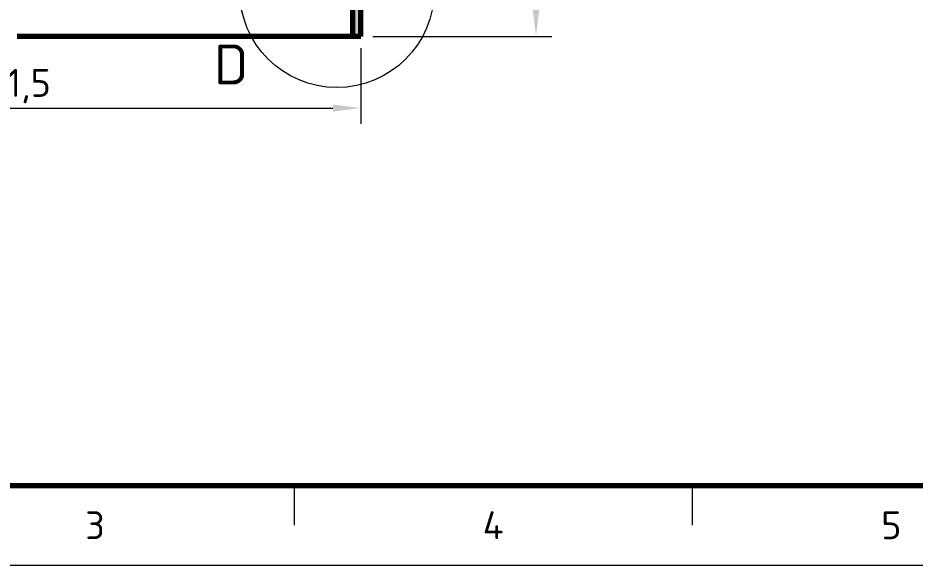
# Model space of a CAD drawing. Header units: millimetres. Extents: x 0 to 2208, y 0 to 420.
# Drawn here: x 592.3 to 705, y 0 to 68.7 of the extents above; entities that cross this region are included whole.
import ezdxf
from ezdxf.enums import TextEntityAlignment as Align

# ---------------------------------------------------------------- set-up
doc = ezdxf.new("R2010")
doc.units = ezdxf.units.MM
for name, color, linetype, lineweight in [('01-VISIBLE', 7, 'CONTINUOUS', 70), ('04-COTA', 3, 'CONTINUOUS', 18), ('05-RAYADO', 8, 'CONTINUOUS', 18), ('06-TEXTO', 7, 'CONTINUOUS', 25), ('07-RECUADRO', 7, 'CONTINUOUS', 70), ('08-FINA', 5, 'CONTINUOUS', 18)]:
    doc.layers.add(name, color=color, linetype=linetype, lineweight=lineweight)
doc.styles.add('ISO3098', font='isocpeur.ttf')
doc.dimstyles.new('FLAMA-IRAM', dxfattribs={"dimtxt": 3.5, "dimasz": 3.5, "dimexe": 2, "dimexo": 1.5, "dimgap": 1, "dimtad": 1, "dimdec": 1, "dimtxsty": 'ISO3098', "dimblk": 'IRAM_FLECHA', "dimblk1": 'IRAM_FLECHA', "dimblk2": 'IRAM_FLECHA', "dimcen": 2.5, "dimclrd": 256, "dimclre": 256, "dimclrt": 256, "dimazin": 3, "dimtfac": 1, "dimtmove": 0, "dimatfit": 3, "dimlwd": 18, "dimlwe": 18})

# ---------------------------------------------------------------- blocks, each defined once
blk = doc.blocks.new('IRAM_FLECHA')
blk.add_solid([(0, 0), (-1, 0.125), (-1, -0.125)])

msp = doc.modelspace()

# ---------------------------------------------------------------- hatches: boundary and pattern name
at = {"layer": '05-RAYADO'}
h = msp.add_hatch(color=7, dxfattribs=at)
h.dxf.hatch_style = 1
h.paths.add_polyline_path([(635.375, 307.405), (635.375, 66.375), (634.375, 66.375), (634.375, 307.405), (633.375, 309.905), (633.375, 312.905), (634.375, 312.905), (634.375, 309.905)])

# ---------------------------------------------------------------- linework, layer by layer
at = {"layer": '01-VISIBLE'}
for p, q in [((634.375, 66.375), (634.375, 307.405)), ((635.375, 66.375), (635.375, 307.405)), ((635.375, 66.375), (634.375, 66.375))]:
    msp.add_line(p, q, dxfattribs=at)
msp.add_lwpolyline([(634.375, 66.375), (634.153, 66.375), (633.931, 66.375), (633.709, 66.375), (633.487, 66.375), (633.266, 66.375), (633.044, 66.375), (632.822, 66.375), (632.6, 66.375), (632.378, 66.375), (632.156, 66.375), (631.934, 66.375), (631.712, 66.375), (631.491, 66.375), (631.269, 66.375), (631.047, 66.375), (630.825, 66.375), (630.603, 66.375), (630.381, 66.375), (630.159, 66.375), (629.938, 66.375), (629.716, 66.375), (629.494, 66.375), (629.272, 66.375), (629.05, 66.375), (628.828, 66.375), (628.606, 66.375), (628.384, 66.375), (628.163, 66.375), (627.941, 66.375), (627.719, 66.375), (627.497, 66.375), (627.275, 66.375), (627.053, 66.375), (626.831, 66.375), (626.609, 66.375), (626.388, 66.375), (626.166, 66.375), (625.944, 66.375), (625.722, 66.375), (625.5, 66.375), (625.278, 66.375), (625.056, 66.375), (624.834, 66.375), (624.612, 66.375), (624.391, 66.375), (624.169, 66.375), (623.947, 66.375), (623.725, 66.375), (623.503, 66.375), (623.281, 66.375), (623.059, 66.375), (622.837, 66.375), (622.616, 66.375), (622.394, 66.375), (622.172, 66.375), (621.95, 66.375), (621.728, 66.375), (621.506, 66.375), (621.284, 66.375), (621.062, 66.375), (620.841, 66.375), (620.619, 66.375), (620.397, 66.375), (620.175, 66.375), (619.953, 66.375), (619.731, 66.375), (619.509, 66.375), (619.288, 66.375), (619.066, 66.375), (618.844, 66.375), (618.622, 66.375), (618.4, 66.375), (618.178, 66.375), (617.956, 66.375), (617.734, 66.375), (617.513, 66.375), (617.291, 66.375), (617.069, 66.375), (616.847, 66.375), (616.625, 66.375), (616.403, 66.375), (616.181, 66.375), (615.959, 66.375), (615.737, 66.375), (615.516, 66.375), (615.294, 66.375), (615.072, 66.375), (614.85, 66.375), (614.628, 66.375), (614.406, 66.375), (614.184, 66.375), (613.962, 66.375), (613.741, 66.375), (613.519, 66.375), (613.297, 66.375), (613.075, 66.375), (612.853, 66.375), (612.631, 66.375), (612.409, 66.375), (612.188, 66.375), (611.966, 66.375), (611.744, 66.375), (611.522, 66.375), (611.3, 66.375), (611.078, 66.375), (610.856, 66.375), (610.634, 66.375), (610.413, 66.375), (610.191, 66.375), (609.969, 66.375), (609.747, 66.375), (609.525, 66.375), (609.303, 66.375), (609.081, 66.375), (608.859, 66.375), (608.638, 66.375), (608.416, 66.375), (608.194, 66.375), (607.972, 66.375), (607.75, 66.375), (607.528, 66.375), (607.306, 66.375), (607.084, 66.375), (606.862, 66.375), (606.641, 66.375), (606.419, 66.375), (606.197, 66.375), (605.975, 66.375), (605.753, 66.375), (605.531, 66.375), (605.309, 66.375), (605.087, 66.375), (604.866, 66.375), (604.644, 66.375), (604.422, 66.375), (604.2, 66.375), (603.978, 66.375), (603.756, 66.375), (603.534, 66.375), (603.312, 66.375), (603.091, 66.375), (602.869, 66.375), (602.647, 66.375), (602.425, 66.375), (602.203, 66.375), (601.981, 66.375), (601.759, 66.375), (601.538, 66.375), (601.316, 66.375), (601.094, 66.375), (600.872, 66.375), (600.65, 66.375), (600.428, 66.375), (600.206, 66.375), (599.984, 66.375), (599.763, 66.375), (599.541, 66.375), (599.319, 66.375), (599.097, 66.375), (598.875, 66.375), (598.653, 66.375), (598.431, 66.375), (598.209, 66.375), (597.987, 66.375), (597.766, 66.375), (597.544, 66.375), (597.322, 66.375), (597.1, 66.375), (596.878, 66.375), (596.656, 66.375), (596.434, 66.375), (596.212, 66.375), (595.991, 66.375), (595.769, 66.375), (595.547, 66.375), (595.325, 66.375), (595.103, 66.375), (594.881, 66.375), (594.659, 66.375), (594.438, 66.375), (594.216, 66.375), (593.994, 66.375), (593.772, 66.375), (593.55, 66.375), (593.328, 66.375), (593.106, 66.375), (592.884, 66.375), (592.663, 66.375), (592.441, 66.375), (592.219, 66.375)], dxfattribs=at)
at = {"layer": '07-RECUADRO'}
msp.add_lwpolyline([(505, 10), (1064, 10), (1064, 410), (505, 410)], close=True, dxfattribs=at)
at = {"layer": '08-FINA'}
for p, q in [((627, 10), (627, 5)), ((677, 10), (677, 5))]:
    msp.add_line(p, q, dxfattribs=at)
msp.add_lwpolyline([(480, 0), (1074, 0), (1074, 420), (480, 420)], close=True, dxfattribs=at)
msp.add_circle((632.375, 72.15), 12.208, dxfattribs=at)

# ---------------------------------------------------------------- texts
at = {"layer": '06-TEXTO', "style": 'ISO3098'}
for s, height, p in [('D', 5, (619.098, 62.853)), ('3', 3.5, (602, 5)), ('4', 3.5, (652, 5)), ('5', 3.5, (702, 5))]:
    msp.add_text(s, height=height, dxfattribs=at).set_placement(p, align=Align.MIDDLE_CENTER)

# ---------------------------------------------------------------- dimensions: what is measured, and where the dimension line sits
at = {"layer": '04-COTA'}
msp.add_linear_dim(base=(657.375, 66.375), p1=(635.375, 66.375), p2=(599.2, 347.625), angle=90, dimstyle='FLAMA-IRAM', override={"dimlfac": 2}, dxfattribs=at).render()
msp.add_linear_dim(base=(544.625, 57.375), p1=(544.625, 66.375), p2=(635.375, 66.375), dimstyle='FLAMA-IRAM', override={"dimlfac": 2, "dimpost": '%%c<>'}, dxfattribs=at).render()

doc.saveas('drawing.dxf')
